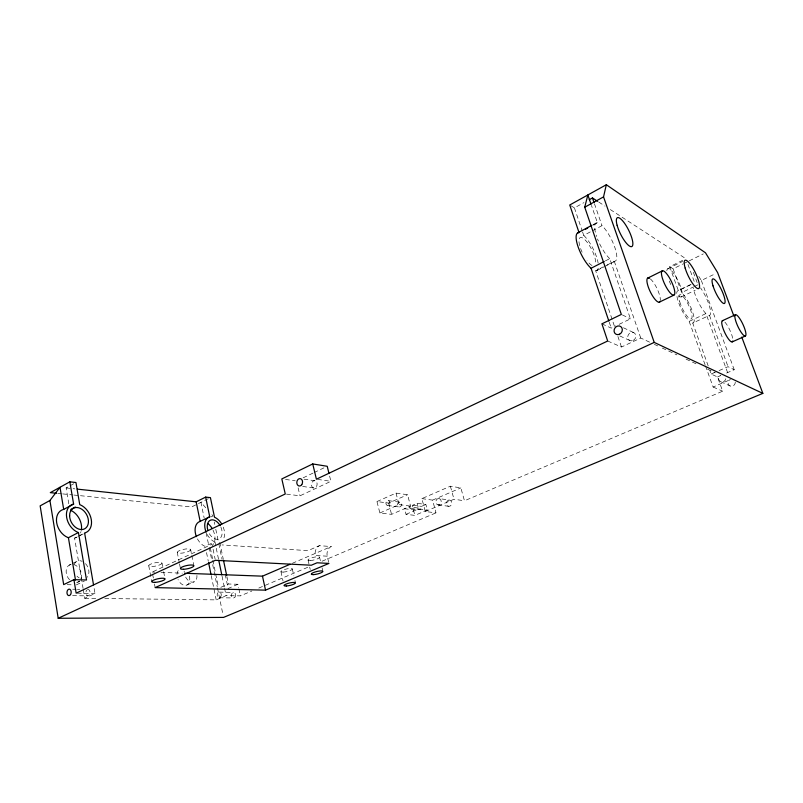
<?xml version="1.0" encoding="UTF-8"?>
<svg xmlns="http://www.w3.org/2000/svg" width="803" height="803" viewBox="0 0 803 803"><rect width="100%" height="100%" fill="white"/><g stroke="black" fill="none" stroke-linecap="round" stroke-linejoin="round"><path stroke-width="0.6" stroke-dasharray="4.01 3.01" d="M68.817 503.842L66.127 487.933L69.399 486.126M70.493 485.524L73.766 483.727M570.672 205.568L574.416 207.887L583.962 202.627M592.955 224.71L596.207 222.963M593.116 225.151L597.442 222.832L591.45 205.407M582.566 231.977L583.731 235.409L591.249 231.394M592.323 230.822L601.999 225.653L602.631 226.255A21.31 6.273 63.3 0 1 614.817 247.384A21.31 6.273 63.3 0 1 614.696 261.246L604.428 266.275M605.352 260.905L609.748 258.646L630.445 318.881L616.885 325.396M83.09 588.458L74.589 538.1L76.817 536.956M77.931 536.384L83.502 533.533M614.335 325.918L595.675 270.762L603.334 266.837M83.271 533.915L76.596 537.337A15.528 11.443 60.3 0 1 75.281 537.92L74.589 538.1M596.9 270.491L603.444 267.138M604.539 266.576L615.449 260.985M690.329 284.874L678.354 290.656L669.722 266.747L684.798 259.269M69.098 565.202L71.196 564.158M72.21 563.656L77.469 561.046M667.564 268.895L682.68 261.397M208.318 498.683L191.566 506.974L80.039 495.662M669.722 266.747L673.095 268.824L682.741 264.057M683.815 263.525L687.027 261.939M689.175 260.875L703.318 253.878M705.074 364.723L688.924 320.829A17.847 4.698 64.5 0 1 678.806 303.102A17.847 4.698 64.5 0 1 678.043 290.666L691.112 284.352M210.928 516.951L213.016 515.948L210.597 513.217M698.771 276.352L701.33 280.478L715.453 273.672M77.68 582.205L79.788 581.191M673.095 268.824L681.697 292.613L693.621 286.882M694.705 286.36L697.958 284.794M76.305 584.915L84.476 580.991M601.929 323.83L611.234 328.106L615.75 325.938M303.102 477.845L312.979 473.118M314.073 472.586L323.94 467.858M681.115 296.969L695.237 290.204M286.5 494.126L299.991 495.812L330.896 481.318L329.2 474.382M83.291 589.693L84.747 598.285L95.005 593.487L93.941 587.314M607.68 341.014L621.472 347.037L640.744 338.023L649.798 342.239M218.496 559.059L214.963 541.985L204.675 546.251A13.681 8.933 64.8 0 1 197.086 538.221M689.396 321.28L705.967 313.571L728.512 375.071M153.353 578.04L152.219 572.057L212.052 544.253L215.134 559.159M708.206 365.927L692.708 323.057L709.491 315.388A17.987 4.497 64.5 0 0 709.049 304.879A17.987 4.497 64.5 0 0 700.507 287.845M186.898 585.056L194.095 581.844M376.958 501.564L396.02 493.082L407.563 494.728L410.564 506.091L391.553 514.352L379.879 512.987L376.958 501.564L388.642 503.079L407.563 494.728M379.879 512.987L399.031 504.595L410.564 506.091M421.866 498.623L432.576 500.128L436.019 512.846L425.319 511.511L421.866 498.623L450.373 486.206L460.862 487.903L464.465 500.781L722.67 391.202L717.501 376.968L711.137 374.037L709.882 370.564M220.805 587.334L228.453 584.002L237.919 584.273L238.662 587.756M711.137 374.037L714.519 372.572M719.026 370.615L728.03 366.69L734.233 369.731L725.31 373.596M328.658 562.22L327.222 556.198A7.639 5.992 -85.9 0 1 331.227 546.542L319.393 545.679L307.94 550.657L222.019 544.916M417.761 507.988L408.928 506.854A2.389 1.967 -83 0 0 411.407 508.269A2.389 1.967 -83 0 0 412.702 505.217L417.108 503.3L425.891 504.485L427.377 510.025L414.87 515.385L406.027 514.332L404.561 508.751L413.415 509.865L417.761 507.988A2.359 1.957 -83 0 0 420.22 509.393A2.359 1.957 -83 0 0 421.505 506.372L425.891 504.485M237.919 584.273L228.132 588.509L225.111 573.994M432.576 500.128L460.862 487.903M717.501 376.968L720.853 375.523M292.272 563.325L331.227 546.542M406.027 514.332L418.604 508.911L427.377 510.025M104.781 598.526L216.198 599.881L226.085 595.645L240.378 595.876L251.881 590.998M705.496 365.897L713.124 387.026L730.208 379.709M425.319 511.511L453.986 499.245L464.465 500.781M258.787 588.067L308.272 567.069M322.083 561.207L436.019 512.846M692.708 323.057L693.009 323.027A17.847 4.698 64.5 0 0 692.106 310.58A17.847 4.698 64.5 0 0 682.179 293.075L681.697 292.613M709.491 315.388L728.03 366.69M84.747 598.285L96.009 598.426M72.581 595.665L87.898 595.876M219.229 597.753L233.543 597.954M77.349 593.196L95.005 593.487M72.651 589.211L76.185 589.282M77.369 589.312L79.718 589.352M219.179 592.122L233.492 592.403M67.121 584.694L72.862 584.835M595.675 270.762L596.127 270.772A21.109 6.534 63.2 0 0 598.406 266.566M152.219 572.057L154.728 572.148M160.991 572.378L182.291 573.171M327.222 556.198L315.348 555.465A7.739 6.022 -85.8 0 1 319.393 545.679M57.736 493.403L61.46 493.775M62.694 493.905L72.611 494.909M73.846 495.039L78.804 495.541M66.127 487.933L74.799 488.856M597.442 222.832L596.99 222.782A21.31 6.273 63.3 0 0 596.619 236.514M387.478 505.478L399.091 506.954M410.383 508.379L419.196 509.503M412.702 505.217L421.505 506.372M388.361 500.66A2.449 1.987 -82.8 0 1 389.385 504.635A2.449 1.987 -82.8 0 1 386.012 503.913A2.449 1.987 -82.8 0 1 388.361 500.66L399.964 502.196A2.419 1.977 -82.9 0 1 400.988 506.121A2.419 1.977 -82.9 0 1 397.626 505.408A2.419 1.977 -82.9 0 1 399.964 502.196M302.651 486.477L313.612 487.963M437.956 504.836L448.556 506.271M285.497 479.441L295.303 480.826M303.996 479.17L314.947 480.746A3.674 2.841 -81.8 0 1 316.362 486.668A3.674 2.841 -81.8 0 1 311.544 485.654A3.674 2.841 -81.8 0 1 314.947 480.746M439.1 498.593A3.172 2.66 -82.5 0 1 440.506 503.732A3.172 2.66 -82.5 0 1 435.989 502.819A3.172 2.66 -82.5 0 1 439.1 498.593L449.69 500.118A3.132 2.64 -82.6 0 1 451.085 505.187A3.132 2.64 -82.6 0 1 446.598 504.274A3.132 2.64 -82.6 0 1 449.69 500.118M317.607 479.381L330.896 481.318M214.963 541.985L214.351 541.744A13.761 8.883 64.8 0 1 206.752 533.654M713.124 387.026L722.67 391.202M619.786 335.945L630.024 340.592M720.692 381.696L730.128 385.972M654.335 344.357L657.727 345.932M662.254 348.05L676.979 354.906M686.043 359.132L696.231 363.879M707.553 369.159L715.483 372.853M623.409 327.765L633.597 332.552M622.355 314.917L630.445 318.881M598.757 202.045L605.05 206.14M610.3 209.553L685.872 258.727M583.731 235.409L584.363 236.002A21.109 6.534 63.2 0 1 598.145 263.163M609.748 258.646L609.106 258.054A21.31 6.273 63.3 0 1 597.492 238.913M705.967 313.571L705.496 313.11A17.987 4.497 64.5 0 1 693.35 287.936M205.769 507.777L200.941 502.337L204.203 518.206M701.33 280.478L734.233 369.731M693.35 272.267L697.536 283.65M687.97 264.458L694.264 281.632M594.441 203.721L601.999 225.653M614.265 261.226L640.744 338.023M574.416 207.887L582.175 230.822M617.909 336.477L621.472 347.037M609.256 322.244L611.234 328.106M450.373 486.206L453.986 499.245M417.108 503.3L418.604 508.911M413.415 509.865L414.87 515.385M396.02 493.082L399.031 504.595M388.642 503.079L391.553 514.352M319.564 557.232L320.397 560.765M322.063 567.821L322.886 571.355M298.124 487.833L299.991 495.812M308.051 560.042L309.416 565.934M309.687 567.109L310.239 569.468M292.292 568.895L293.878 575.861M294.932 580.499L295.454 582.827M280.94 571.656L283.027 580.96M238.903 588.91L240.378 595.876M219.751 542.316L223.334 559.48M226.918 576.644L228.453 584.002M214.271 521.99L214.772 524.409M215.786 529.247L218.557 542.547M218.807 543.761L222.08 559.48M222.04 576.132L224.318 587.103M224.569 588.328L226.085 595.645M210.336 548.007L212.594 558.988M212.845 560.213L218.376 587.063M206.14 532.74L208.91 546.241M209.161 547.465L211.691 559.741M212.695 564.65L217.232 586.732M217.483 587.957L223.033 614.947M206.522 552.554L208.258 561.046M211.239 575.61L216.198 599.881M190.682 549.794A6.856 1.736 -11.8 0 1 180.384 553.227A6.856 1.736 -11.8 0 1 180.836 550.085A6.856 1.736 -11.8 0 1 190.682 549.794L193.894 565.874M177.242 552.293L179.28 562.672M179.511 563.816L180.414 568.434M162.005 563.194A6.765 1.666 -11.5 0 1 151.968 566.537A6.765 1.666 -11.5 0 1 152.148 563.565A6.765 1.666 -11.5 0 1 162.005 563.194L162.708 566.848M163.641 571.726L165.037 579.033M154.477 584.022L155.16 587.615M148.746 565.693L151.727 581.583M650.37 278.932A13.38 3.734 64.2 0 1 657.346 289.241A13.38 3.734 64.2 0 1 660.297 300.442M724.888 322.133A11.674 2.831 65 0 1 732.788 339.187M87.417 589.663A3.192 2.098 -85.9 0 1 90.006 593.106A3.192 2.098 -85.9 0 1 86.704 595.394A3.192 2.098 -85.9 0 1 86.905 590.024M725.822 378.695A3.764 3.493 -46.3 0 1 720.291 381.505A3.764 3.493 -46.3 0 1 720.201 375.473M735.237 382.108A3.704 3.443 -44.5 0 1 732.266 386.123A3.704 3.443 -44.5 0 1 728.211 383.804A3.704 3.443 -44.5 0 1 730.469 379.387M212.996 530.07A13.681 8.933 64.8 0 1 213.257 544.494M223.254 527.099A13.761 8.883 64.8 0 1 222.893 540.028M220.895 527.119A10.319 6.665 64.8 0 1 218.838 539.024A10.319 6.665 64.8 0 1 208.489 532.028M81.033 531.536A15.528 11.443 60.3 0 1 80.481 533.021M592.032 265.512A15.829 4.898 63.2 0 1 587.033 260.624M582.125 252.242A15.829 4.898 63.2 0 1 580.328 247.746M579.696 245.628A15.829 4.898 63.2 0 1 586.3 241.201A15.829 4.898 63.2 0 1 595.525 264.127M196.946 575.39A8.692 5.862 66.4 0 1 192.72 582.185A8.692 5.862 66.4 0 1 185.212 576.233M184.218 572.348A8.692 5.862 66.4 0 1 184.198 571.084M189.267 576.042A8.652 5.882 66.4 0 1 186.426 585.226A8.652 5.882 66.4 0 1 178.005 579.495M177.001 574.356A8.652 5.882 66.4 0 1 178.467 570.301M79.216 577.919A9.596 7.167 63.5 0 1 76.998 576.163M74.227 564.218A9.596 7.167 63.5 0 1 82.127 561.257M85.489 563.606A9.596 7.167 63.5 0 1 86.955 577.407M79.557 580.97A9.546 7.187 63.5 0 1 76.586 582.516M69.59 579.766A9.546 7.187 63.5 0 1 66.187 570.401A9.546 7.187 63.5 0 1 71.206 564.419M73.575 564.509A9.546 7.187 63.5 0 1 80.882 578.993M666.821 270.802A15.608 4.105 64.2 0 1 674.209 274.084A15.608 4.105 64.2 0 1 682.169 292.944A15.608 4.105 64.2 0 1 676.538 293.828M670.836 284.613A15.608 4.105 64.2 0 1 669.24 281.02M283.188 572.097A5.842 1.305 -13.2 0 0 292.272 569.176A5.842 1.305 -13.2 0 0 284.382 569.538A5.842 1.305 -13.2 0 0 283.188 572.097M310.229 560.524A5.932 1.345 -13.5 0 0 319.524 557.533A5.932 1.345 -13.5 0 0 311.664 557.834A5.932 1.345 -13.5 0 0 310.229 560.524M234.988 597.051A2.78 2.038 -87.2 0 0 234.014 592.473A2.78 2.038 -87.2 0 0 231.555 596.027A2.78 2.038 -87.2 0 0 234.988 597.051M679.75 301.757A13.38 3.523 64.5 0 0 691.132 318.982A13.38 3.523 64.5 0 0 685.581 299.82A13.38 3.523 64.5 0 0 679.75 301.757M633.155 340.442A4.417 3.925 -57.3 0 0 634.49 333.064A4.417 3.925 -57.3 0 0 627.816 336.216A4.417 3.925 -57.3 0 0 633.155 340.442M220.674 596.84A2.821 2.048 -87.1 0 0 219.711 592.182A2.821 2.048 -87.1 0 0 217.232 595.796A2.821 2.048 -87.1 0 0 220.674 596.84"/><path stroke-width="1.2" d="M49.916 500.5L63.678 584.614L73.916 579.656L86.523 580.007L78.443 532.53L68.416 537.699L67.653 537.428A15.528 11.443 60.3 0 1 56.692 522.833A15.528 11.443 60.3 0 1 63.005 509.574L63.698 509.413L59.994 487.28L49.916 500.5L40.15 505.86L58.197 618.27L223.535 617.407L762.85 393.39L654.224 342.409L603.545 196.886L606.325 184.73L705.496 252.804L717.631 272.618L733.872 316.001M73.916 579.656L76.165 593.176L285.276 493.975L281.813 478.929L312.738 463.943L316.402 479.21L607.68 341.014L601.929 323.83L621.341 314.425L584.735 207.204L587.856 194.958L591.048 204.253M93.519 584.835L84.606 532.961L85.299 532.78A15.628 11.393 60.5 0 0 91.281 519.541A15.628 11.393 60.5 0 0 80.511 504.957L79.748 504.665L75.954 482.523L69.831 481.83L50.298 492.651L56.501 493.273M606.325 184.73L569.739 204.996L579.073 232.699M589.272 199.706L592.453 197.95L597.703 201.362M584.735 207.204L603.545 196.886M577.799 232.85L591.871 225.292M63.698 509.413L73.615 504.093L69.831 481.83M585.558 229.216L587.716 228.052M70.945 509.373L75.352 507.014M578.612 232.649A21.109 6.534 63.2 0 0 577.979 246.481A21.109 6.534 63.2 0 0 590.416 267.69L591.068 268.272L604.247 261.477M77.279 489.127L196.153 501.825L205.658 497.107L210.426 497.639L214.521 517.273L215.124 517.523A13.761 8.883 64.8 0 1 221.758 524.038M647.529 278.199L662.525 270.762M196.394 536.635A13.681 8.933 64.8 0 1 199.636 521.589L209.744 516.821L205.658 497.107M659.243 302.189L673.817 295.173A13.48 3.593 64.2 0 0 668.377 276.102A13.48 3.593 64.2 0 0 662.214 277.637A13.48 3.593 64.2 0 0 673.817 295.173M58.197 618.27L654.224 342.409M722.389 320.708L735.468 314.716M732.216 341.887L745.365 336.025A11.744 2.73 64.9 0 0 740.065 319.082A11.744 2.73 64.9 0 0 735.759 321.029A11.744 2.73 64.9 0 0 745.365 336.025M184.8 573.262L262.481 576.163L289.973 564.318M265.532 590.145L328.939 563.425L317.065 562.783L311.323 565.222L215.375 560.303L155.16 587.615L265.532 590.145L262.481 576.163M209.744 516.821L209.222 516.971A13.761 8.883 64.8 0 0 206.06 532.058M73.615 504.093L72.922 504.244A15.628 11.393 60.5 0 0 66.679 517.534A15.628 11.393 60.5 0 0 77.68 532.259L78.443 532.53M312.738 463.943L327.233 466.282L328.919 473.218M741.771 337.109L762.85 393.39M592.453 197.95L594.049 202.567M591.068 268.272L608.855 321.07M223.585 560.705L226.657 575.42M218.757 560.273L221.789 574.908M196.153 501.825L200.168 521.448M208.509 562.261L210.988 574.396M68.416 537.699L75.492 580.077M660.106 301.306A13.38 3.734 64.2 0 1 649.878 290.907A13.38 3.734 64.2 0 1 649.497 278.31M732.768 341.004A11.674 2.831 65 0 1 725.049 333.205A11.674 2.831 65 0 1 722.871 320.678M70.604 510.236A15.528 11.443 60.3 0 1 81.394 529.93M208.007 523.666A13.681 8.933 64.8 0 1 212.193 528.575M207.917 530.502A10.319 6.665 64.8 0 1 210.557 520.123A10.319 6.665 64.8 0 1 220.173 525.684M685.17 268.112A15.739 3.915 64.2 0 0 698.5 288.648A15.739 3.915 64.2 0 0 691.875 266.445A15.739 3.915 64.2 0 0 685.17 268.112M617.105 225.272A16.13 4.497 63.4 0 0 631.389 246.682A16.13 4.497 63.4 0 0 625.346 224.428A16.13 4.497 63.4 0 0 617.105 225.272M713.024 285.888A13.601 3.212 64.5 0 0 724.326 303.514A13.601 3.212 64.5 0 0 718.374 284.192A13.601 3.212 64.5 0 0 713.024 285.888M154.949 582.356A6.785 1.586 -11.7 0 0 165.037 579.033A6.785 1.586 -11.7 0 0 155.16 579.515A6.785 1.586 -11.7 0 0 154.949 582.356M183.546 569.287A6.886 1.656 -11.9 0 0 193.894 565.874A6.886 1.656 -11.9 0 0 184.028 566.266A6.886 1.656 -11.9 0 0 183.546 569.287M286.31 585.999A5.872 1.235 -13.3 0 0 295.434 583.098A5.872 1.235 -13.3 0 0 287.534 583.54A5.872 1.235 -13.3 0 0 286.31 585.999M313.511 574.617A5.952 1.285 -13.5 0 0 322.836 571.636A5.952 1.285 -13.5 0 0 314.977 572.017A5.952 1.285 -13.5 0 0 313.511 574.617M69.62 515.596A11.724 8.542 60.5 0 0 83.743 529.217A11.724 8.542 60.5 0 0 83.743 510.788A11.724 8.542 60.5 0 0 69.62 515.596M301.767 484.661A3.724 2.861 -81.8 0 0 300.352 478.648A3.724 2.861 -81.8 0 0 296.919 483.637A3.724 2.861 -81.8 0 0 301.767 484.661M70.554 594.551A3.242 2.108 -85.8 0 0 69.67 589.211A3.242 2.108 -85.8 0 0 67.03 593.367A3.242 2.108 -85.8 0 0 70.554 594.551M619.545 334.239A4.517 3.985 -58.3 0 0 620.91 326.68A4.517 3.985 -58.3 0 0 614.134 329.933A4.517 3.985 -58.3 0 0 619.545 334.239"/></g></svg>
